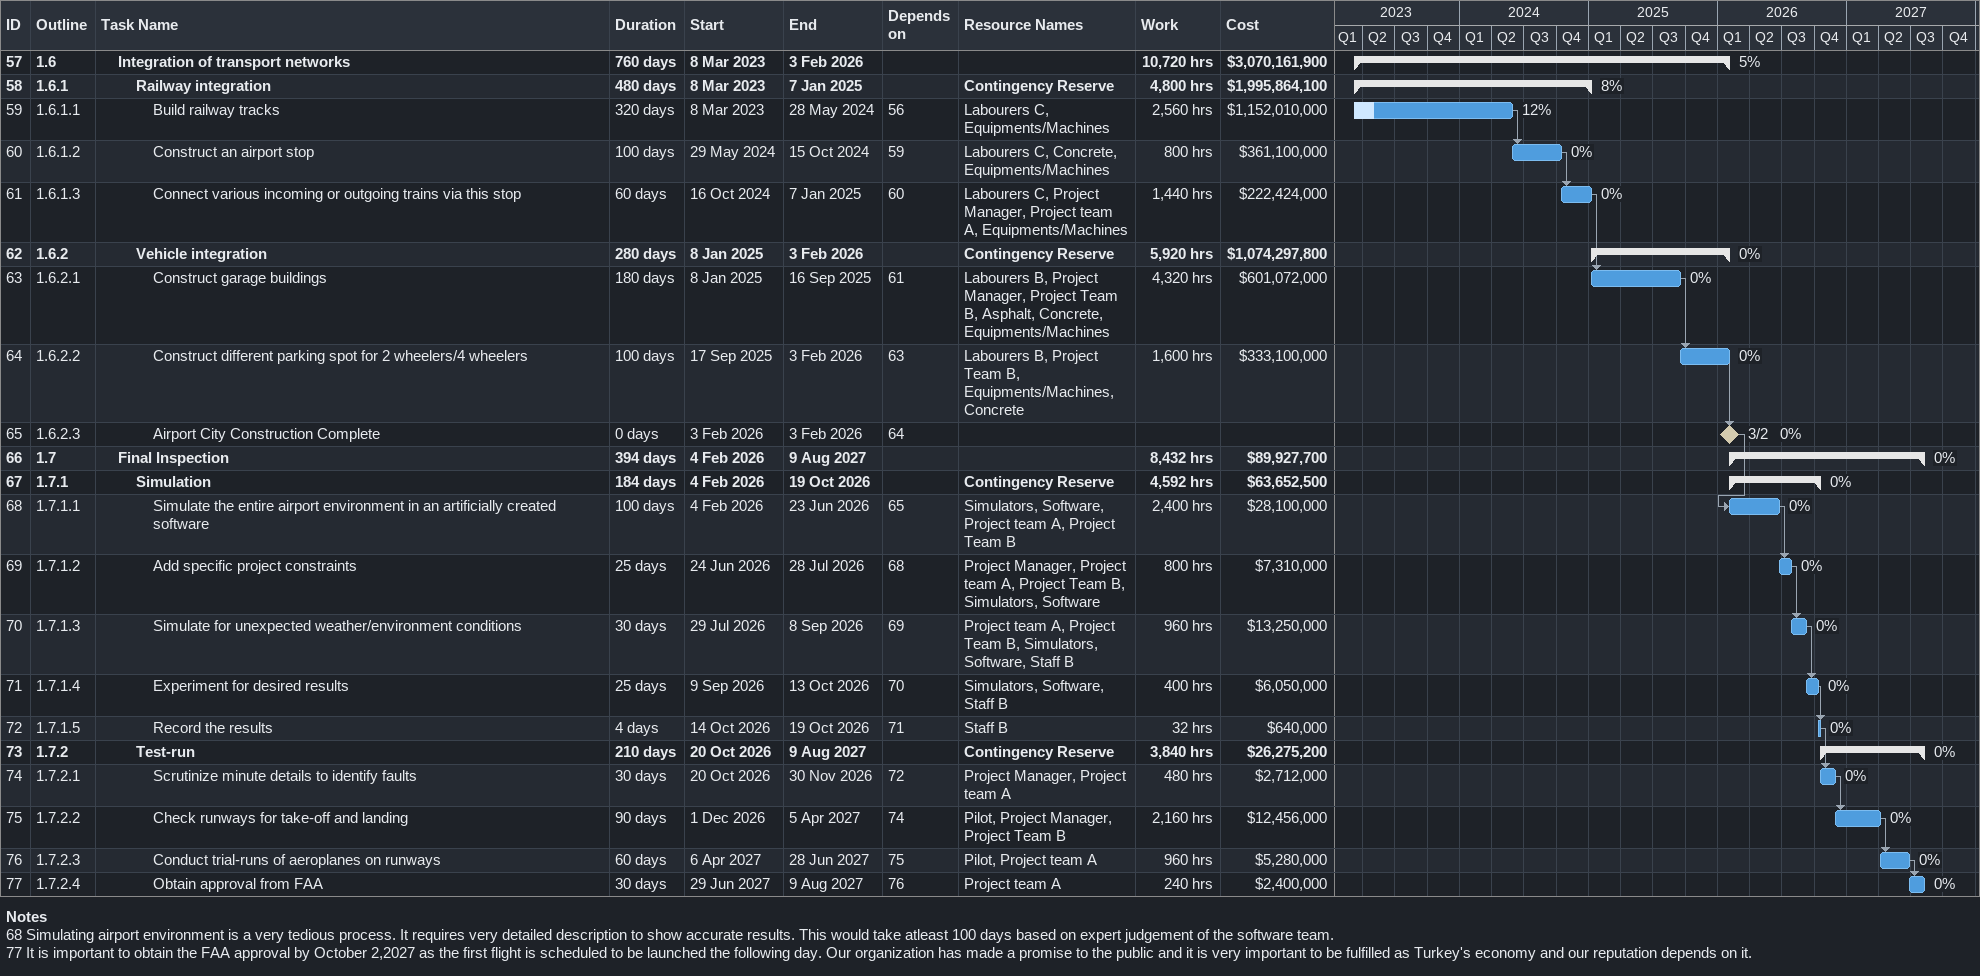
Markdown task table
| ID | WBS | Task | Duration | Start | Finish | Predecessors | Resources | % complete | Work (h) | Cost ($) |
|---|---|---|---|---|---|---|---|---|---|---|
| 57 | 1.6 | **Integration of transport networks** | 760d | 2023-03-08 | 2026-02-03 |  |  | 5 | 10720 | 3070161900 |
| 58 | 1.6.1 | **Railway integration** | 480d | 2023-03-08 | 2025-01-07 |  | Contingency Reserve | 8 | 4800 | 1995864100 |
| 59 | 1.6.1.1 | Build railway tracks | 320d | 2023-03-08 | 2024-05-28 | 56 | Labourers C, Equipments/Machines | 12 | 2560 | 1152010000 |
| 60 | 1.6.1.2 | Construct an airport stop | 100d | 2024-05-29 | 2024-10-15 | 59 | Labourers C, Concrete, Equipments/Machines | 0 | 800 | 361100000 |
| 61 | 1.6.1.3 | Connect various incoming or outgoing trains via this stop | 60d | 2024-10-16 | 2025-01-07 | 60 | Labourers C, Project Manager, Project team A, Equipments/Machines | 0 | 1440 | 222424000 |
| 62 | 1.6.2 | **Vehicle integration** | 280d | 2025-01-08 | 2026-02-03 |  | Contingency Reserve | 0 | 5920 | 1074297800 |
| 63 | 1.6.2.1 | Construct garage buildings | 180d | 2025-01-08 | 2025-09-16 | 61 | Labourers B, Project Manager, Project Team B, Asphalt, Concrete, Equipments/Machines | 0 | 4320 | 601072000 |
| 64 | 1.6.2.2 | Construct different parking spot for 2 wheelers/4 wheelers | 100d | 2025-09-17 | 2026-02-03 | 63 | Labourers B, Project Team B, Equipments/Machines, Concrete | 0 | 1600 | 333100000 |
| 65 | 1.6.2.3 | Airport City Construction Complete | 0d | 2026-02-03 | 2026-02-03 | 64 |  | 0 |  |  |
| 66 | 1.7 | **Final Inspection** | 394d | 2026-02-04 | 2027-08-09 |  |  | 0 | 8432 | 89927700 |
| 67 | 1.7.1 | **Simulation** | 184d | 2026-02-04 | 2026-10-19 |  | Contingency Reserve | 0 | 4592 | 63652500 |
| 68 | 1.7.1.1 | Simulate the entire airport environment in an artificially created software | 100d | 2026-02-04 | 2026-06-23 | 65 | Simulators, Software, Project team A, Project Team B | 0 | 2400 | 28100000 |
| 69 | 1.7.1.2 | Add specific project constraints | 25d | 2026-06-24 | 2026-07-28 | 68 | Project Manager, Project team A, Project Team B, Simulators, Software | 0 | 800 | 7310000 |
| 70 | 1.7.1.3 | Simulate for unexpected weather/environment conditions | 30d | 2026-07-29 | 2026-09-08 | 69 | Project team A, Project Team B, Simulators, Software, Staff B | 0 | 960 | 13250000 |
| 71 | 1.7.1.4 | Experiment for desired results | 25d | 2026-09-09 | 2026-10-13 | 70 | Simulators, Software, Staff B | 0 | 400 | 6050000 |
| 72 | 1.7.1.5 | Record the results | 4d | 2026-10-14 | 2026-10-19 | 71 | Staff B | 0 | 32 | 640000 |
| 73 | 1.7.2 | **Test-run** | 210d | 2026-10-20 | 2027-08-09 |  | Contingency Reserve | 0 | 3840 | 26275200 |
| 74 | 1.7.2.1 | Scrutinize minute details to identify faults | 30d | 2026-10-20 | 2026-11-30 | 72 | Project Manager, Project team A | 0 | 480 | 2712000 |
| 75 | 1.7.2.2 | Check runways for take-off and landing | 90d | 2026-12-01 | 2027-04-05 | 74 | Pilot, Project Manager, Project Team B | 0 | 2160 | 12456000 |
| 76 | 1.7.2.3 | Conduct trial-runs of aeroplanes on runways | 60d | 2027-04-06 | 2027-06-28 | 75 | Pilot, Project team A | 0 | 960 | 5280000 |
| 77 | 1.7.2.4 | Obtain approval from FAA | 30d | 2027-06-29 | 2027-08-09 | 76 | Project team A | 0 | 240 | 2400000 |

Notes
- 68: Simulating airport environment is a very tedious process. It requires very detailed description to show accurate results. This would take atleast 100 days based on expert judgement of the software team.
- 77: It is important to obtain the FAA approval by October 2,2027 as the first flight is scheduled to be launched the following day. Our organization has made a promise to the public and it is very important to be fulfilled as Turkey's economy and our reputation depends on it.
